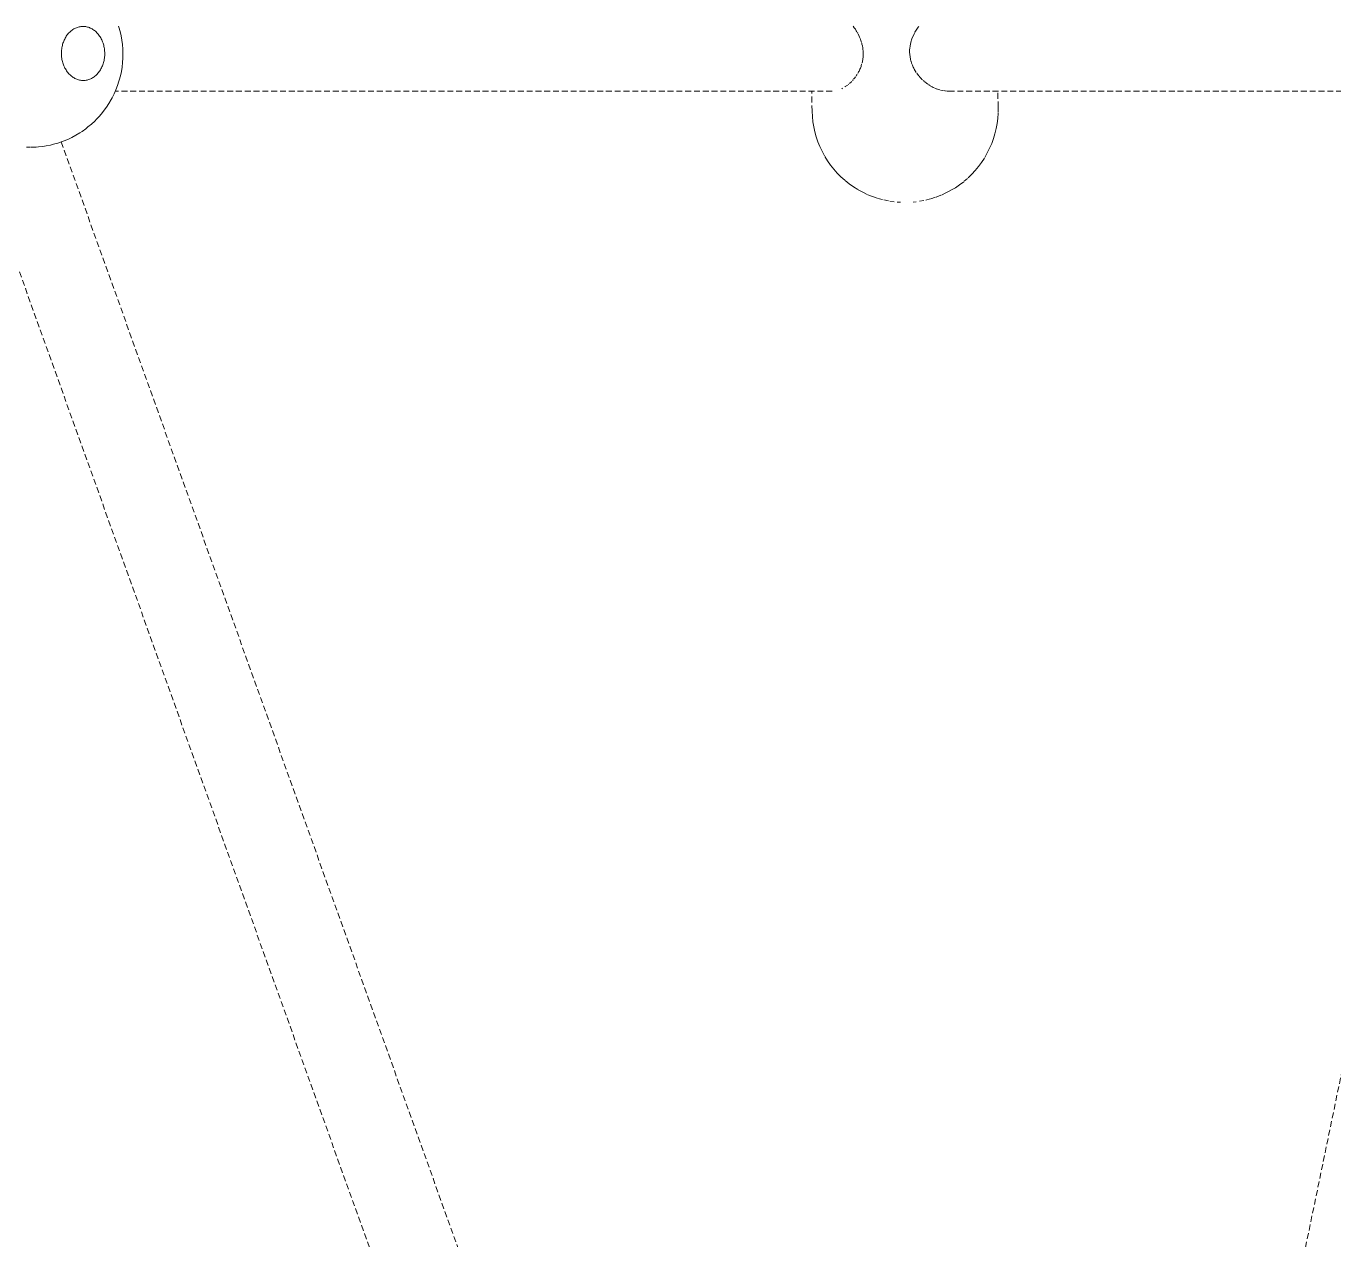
# Model space of a CAD drawing. Header units: millimetres. Extents: x -4710 to 4801, y -2494 to 3533.
# Drawn here: x 1772 to 2054.9, y 1048.4 to 1310.9 of the extents above; entities that cross this region are included whole.
import ezdxf

# ---------------------------------------------------------------- set-up
doc = ezdxf.new("R2010")
doc.units = ezdxf.units.MM
doc.linetypes.add('HIDDEN', pattern=[1.905, 1.27, -0.635])
doc.layers.add('DIKOM_ОБЪЕКТ', color=7, linetype='Continuous')

msp = doc.modelspace()

# ---------------------------------------------------------------- linework, layer by layer
at = {"layer": 'DIKOM_ОБЪЕКТ', "color": 7, "linetype": 'HIDDEN', "lineweight": 15}
for p, q in [((1781.302, 1309.445), (1781.46, 1309.605)), ((1781.624, 1309.757), (1781.46, 1309.605)), ((1781.624, 1309.757), (1781.793, 1309.899)), ((1781.793, 1309.899), (1781.967, 1310.033)), ((1781.967, 1310.033), (1782.146, 1310.156)), ((1782.329, 1310.27), (1782.146, 1310.156)), ((1782.329, 1310.27), (1782.516, 1310.374)), ((1782.516, 1310.374), (1782.706, 1310.467)), ((1782.899, 1310.549), (1782.706, 1310.467)), ((1782.899, 1310.549), (1783.095, 1310.622)), ((1783.095, 1310.622), (1783.293, 1310.683)), ((1783.293, 1310.683), (1783.493, 1310.734)), ((1783.695, 1310.773), (1783.493, 1310.734)), ((1783.695, 1310.773), (1783.898, 1310.802)), ((1783.898, 1310.802), (1784.102, 1310.819)), ((1784.307, 1310.825), (1784.102, 1310.819)), ((1784.307, 1310.825), (1784.512, 1310.82)), ((1784.512, 1310.82), (1784.716, 1310.805)), ((1784.716, 1310.805), (1784.919, 1310.777)), ((1785.121, 1310.739), (1784.919, 1310.777)), ((1785.121, 1310.739), (1785.323, 1310.69)), ((1785.323, 1310.69), (1785.521, 1310.631)), ((1785.521, 1310.631), (1785.718, 1310.56)), ((1785.913, 1310.479), (1785.718, 1310.56)), ((1785.913, 1310.479), (1786.104, 1310.387)), ((1786.104, 1310.387), (1786.293, 1310.284)), ((1786.478, 1310.172), (1786.293, 1310.284)), ((1786.478, 1310.172), (1786.659, 1310.049)), ((1786.659, 1310.049), (1786.835, 1309.917)), ((1786.835, 1309.917), (1787.007, 1309.776)), ((1787.173, 1309.626), (1787.007, 1309.776)), ((1787.173, 1309.626), (1787.333, 1309.467)), ((1787.333, 1309.467), (1787.488, 1309.299)), ((1792.095, 1310.684), (1792.024, 1310.913)), ((1792.095, 1310.684), (1792.358, 1309.762)), ((1792.358, 1309.762), (1792.576, 1308.822)), ((1950.926, 1310.857), (1951.138, 1310.553)), ((1951.138, 1310.553), (1951.378, 1310.205)), ((1951.378, 1310.205), (1951.567, 1309.887)), ((1951.567, 1309.887), (1951.69, 1309.677)), ((1951.784, 1309.527), (1951.887, 1309.333)), ((1964.076, 1309.207), (1964.247, 1309.546)), ((1964.275, 1309.592), (1964.66, 1310.222)), ((1964.691, 1310.267), (1964.97, 1310.651)), ((1964.97, 1310.651), (1965.105, 1310.842)), ((1779.813, 1306.476), (1779.868, 1306.72)), ((1779.932, 1306.962), (1779.868, 1306.72)), ((1779.932, 1306.962), (1780.004, 1307.199)), ((1780.004, 1307.199), (1780.084, 1307.433)), ((1780.173, 1307.662), (1780.084, 1307.433)), ((1780.173, 1307.662), (1780.269, 1307.886)), ((1780.269, 1307.886), (1780.373, 1308.104)), ((1780.373, 1308.104), (1780.485, 1308.317)), ((1780.604, 1308.523), (1780.485, 1308.317)), ((1780.604, 1308.523), (1780.73, 1308.723)), ((1780.73, 1308.723), (1780.864, 1308.915)), ((1781.004, 1309.1), (1780.864, 1308.915)), ((1781.004, 1309.1), (1781.15, 1309.276)), ((1781.15, 1309.276), (1781.302, 1309.445)), ((1787.488, 1309.299), (1787.637, 1309.123)), ((1787.78, 1308.939), (1787.637, 1309.123)), ((1787.78, 1308.939), (1787.916, 1308.748)), ((1787.916, 1308.748), (1788.046, 1308.549)), ((1788.169, 1308.344), (1788.046, 1308.549)), ((1788.169, 1308.344), (1788.284, 1308.132)), ((1788.284, 1308.132), (1788.392, 1307.915)), ((1788.392, 1307.915), (1788.492, 1307.692)), ((1788.584, 1307.463), (1788.492, 1307.692)), ((1788.584, 1307.463), (1788.668, 1307.23)), ((1788.668, 1307.23), (1788.744, 1306.993)), ((1788.811, 1306.752), (1788.744, 1306.993)), ((1788.811, 1306.752), (1788.87, 1306.508)), ((1792.576, 1308.822), (1792.748, 1307.869)), ((1792.748, 1307.869), (1792.873, 1306.904)), ((1792.952, 1305.932), (1792.873, 1306.904)), ((1951.959, 1309.199), (1952.153, 1308.829)), ((1952.153, 1308.829), (1952.299, 1308.489)), ((1952.299, 1308.489), (1952.461, 1308.107)), ((1952.461, 1308.107), (1952.578, 1307.755)), ((1952.578, 1307.755), (1952.707, 1307.362)), ((1952.745, 1307.204), (1952.797, 1306.999)), ((1952.797, 1306.999), (1952.899, 1306.596)), ((1963.216, 1306.658), (1963.366, 1307.374)), ((1963.382, 1307.427), (1963.597, 1308.123)), ((1963.617, 1308.174), (1963.865, 1308.772)), ((1963.918, 1308.896), (1964.076, 1309.207)), ((1779.666, 1304.966), (1779.669, 1305.22)), ((1779.666, 1304.966), (1779.673, 1304.712)), ((1779.669, 1305.22), (1779.68, 1305.474)), ((1779.688, 1304.458), (1779.673, 1304.712)), ((1779.68, 1305.474), (1779.7, 1305.727)), ((1779.712, 1304.205), (1779.688, 1304.458)), ((1779.729, 1305.978), (1779.7, 1305.727)), ((1779.712, 1304.205), (1779.745, 1303.954)), ((1779.729, 1305.978), (1779.767, 1306.228)), ((1779.787, 1303.704), (1779.745, 1303.954)), ((1779.767, 1306.228), (1779.813, 1306.476)), ((1788.87, 1306.508), (1788.921, 1306.26)), ((1788.921, 1306.26), (1788.963, 1306.011)), ((1788.979, 1303.987), (1788.941, 1303.737)), ((1788.996, 1305.76), (1788.963, 1306.011)), ((1788.979, 1303.987), (1789.008, 1304.238)), ((1788.996, 1305.76), (1789.02, 1305.507)), ((1789.028, 1304.491), (1789.008, 1304.238)), ((1789.035, 1305.253), (1789.02, 1305.507)), ((1789.039, 1304.745), (1789.028, 1304.491)), ((1789.042, 1304.999), (1789.035, 1305.253)), ((1789.039, 1304.745), (1789.042, 1304.999)), ((1792.968, 1303.981), (1792.905, 1303.009)), ((1792.952, 1305.932), (1792.983, 1304.957)), ((1792.968, 1303.981), (1792.983, 1304.957)), ((1952.899, 1306.596), (1952.965, 1306.184)), ((1952.965, 1306.184), (1953.024, 1305.811)), ((1952.973, 1303.631), (1953.011, 1303.865)), ((1953.011, 1303.865), (1953.034, 1304.084)), ((1953.024, 1305.811), (1953.046, 1305.54)), ((1953.034, 1304.084), (1953.058, 1304.329)), ((1953.047, 1305.54), (1953.066, 1305.301)), ((1953.058, 1304.329), (1953.067, 1304.554)), ((1953.071, 1305.067), (1953.066, 1305.301)), ((1953.067, 1304.554), (1953.077, 1304.807)), ((1953.077, 1304.807), (1953.071, 1305.067)), ((1963.112, 1305.241), (1963.141, 1304.76)), ((1963.114, 1305.312), (1963.115, 1305.811)), ((1963.121, 1305.869), (1963.145, 1306.077)), ((1963.144, 1304.727), (1963.203, 1304.262)), ((1963.145, 1306.077), (1963.205, 1306.603)), ((1963.207, 1304.231), (1963.292, 1303.781)), ((1779.838, 1303.457), (1779.787, 1303.704)), ((1779.897, 1303.213), (1779.838, 1303.457)), ((1779.897, 1303.213), (1779.964, 1302.972)), ((1780.04, 1302.735), (1779.964, 1302.972)), ((1780.124, 1302.502), (1780.04, 1302.735)), ((1780.124, 1302.502), (1780.216, 1302.274)), ((1780.316, 1302.05), (1780.216, 1302.274)), ((1780.424, 1301.833), (1780.316, 1302.05)), ((1780.539, 1301.621), (1780.424, 1301.833)), ((1780.539, 1301.621), (1780.662, 1301.416)), ((1780.791, 1301.217), (1780.662, 1301.416)), ((1780.928, 1301.026), (1780.791, 1301.217)), ((1780.928, 1301.026), (1781.071, 1300.842)), ((1787.704, 1300.865), (1787.844, 1301.05)), ((1787.977, 1301.242), (1787.844, 1301.05)), ((1788.104, 1301.442), (1787.977, 1301.242)), ((1788.104, 1301.442), (1788.223, 1301.648)), ((1788.335, 1301.86), (1788.223, 1301.648)), ((1788.439, 1302.079), (1788.335, 1301.86)), ((1788.535, 1302.303), (1788.439, 1302.079)), ((1788.535, 1302.303), (1788.624, 1302.532)), ((1788.704, 1302.765), (1788.624, 1302.532)), ((1788.776, 1303.003), (1788.704, 1302.765)), ((1788.776, 1303.003), (1788.84, 1303.244)), ((1788.895, 1303.489), (1788.84, 1303.244)), ((1788.941, 1303.737), (1788.895, 1303.489)), ((1792.638, 1301.089), (1792.435, 1300.148)), ((1792.794, 1302.043), (1792.638, 1301.089)), ((1792.905, 1303.009), (1792.794, 1302.043)), ((1951.981, 1300.807), (1952.09, 1301)), ((1952.09, 1301), (1952.184, 1301.181)), ((1952.184, 1301.181), (1952.282, 1301.38)), ((1952.282, 1301.38), (1952.366, 1301.564)), ((1952.373, 1301.579), (1952.455, 1301.767)), ((1952.455, 1301.767), (1952.528, 1301.956)), ((1952.528, 1301.956), (1952.605, 1302.163)), ((1952.606, 1302.163), (1952.668, 1302.358)), ((1952.668, 1302.358), (1952.735, 1302.57)), ((1952.735, 1302.57), (1952.787, 1302.769)), ((1952.844, 1302.987), (1952.89, 1303.193)), ((1952.89, 1303.193), (1952.939, 1303.418)), ((1952.939, 1303.418), (1952.973, 1303.631)), ((1963.307, 1303.714), (1963.408, 1303.318)), ((1963.415, 1303.29), (1963.546, 1302.873)), ((1963.555, 1302.846), (1963.706, 1302.445)), ((1963.715, 1302.421), (1963.885, 1302.034)), ((1963.895, 1302.01), (1963.994, 1301.815)), ((1963.994, 1301.815), (1964.084, 1301.634)), ((1964.095, 1301.612), (1964.303, 1301.244)), ((1964.316, 1301.223), (1964.544, 1300.863)), ((1781.22, 1300.666), (1781.071, 1300.842)), ((1781.375, 1300.498), (1781.22, 1300.666)), ((1781.535, 1300.339), (1781.375, 1300.498)), ((1781.535, 1300.339), (1781.701, 1300.189)), ((1781.873, 1300.047), (1781.701, 1300.189)), ((1782.049, 1299.916), (1781.873, 1300.047)), ((1782.23, 1299.793), (1782.049, 1299.916)), ((1782.23, 1299.793), (1782.415, 1299.681)), ((1782.604, 1299.578), (1782.415, 1299.681)), ((1782.795, 1299.486), (1782.604, 1299.578)), ((1782.795, 1299.486), (1782.989, 1299.405)), ((1783.186, 1299.334), (1782.989, 1299.405)), ((1783.385, 1299.275), (1783.186, 1299.334)), ((1783.586, 1299.226), (1783.385, 1299.275)), ((1783.586, 1299.226), (1783.788, 1299.188)), ((1783.992, 1299.161), (1783.788, 1299.188)), ((1784.196, 1299.145), (1783.992, 1299.161)), ((1784.401, 1299.14), (1784.196, 1299.145)), ((1784.401, 1299.14), (1784.606, 1299.146)), ((1784.81, 1299.163), (1784.606, 1299.146)), ((1785.013, 1299.192), (1784.81, 1299.163)), ((1785.013, 1299.192), (1785.215, 1299.232)), ((1785.415, 1299.282), (1785.215, 1299.232)), ((1785.613, 1299.343), (1785.415, 1299.282)), ((1785.809, 1299.415), (1785.613, 1299.343)), ((1785.809, 1299.415), (1786.002, 1299.498)), ((1786.192, 1299.591), (1786.002, 1299.498)), ((1786.379, 1299.694), (1786.192, 1299.591)), ((1786.379, 1299.694), (1786.562, 1299.808)), ((1786.741, 1299.932), (1786.562, 1299.808)), ((1786.915, 1300.066), (1786.741, 1299.932)), ((1787.084, 1300.209), (1786.915, 1300.066)), ((1787.084, 1300.209), (1787.248, 1300.36)), ((1787.405, 1300.52), (1787.248, 1300.36)), ((1787.558, 1300.688), (1787.405, 1300.52)), ((1787.704, 1300.865), (1787.558, 1300.688)), ((1792.119, 1298.979), (1791.815, 1298.039)), ((1792.187, 1299.224), (1792.119, 1298.979)), ((1792.435, 1300.148), (1792.187, 1299.224)), ((1949.803, 1298.232), (1949.968, 1298.374)), ((1950.123, 1298.503), (1950.289, 1298.654)), ((1950.289, 1298.654), (1950.435, 1298.794)), ((1950.435, 1298.794), (1950.581, 1298.94)), ((1950.728, 1299.097), (1950.874, 1299.261)), ((1951.009, 1299.415), (1951.153, 1299.587)), ((1951.154, 1299.587), (1951.281, 1299.745)), ((1951.281, 1299.745), (1951.415, 1299.923)), ((1951.532, 1300.088), (1951.656, 1300.271)), ((1951.656, 1300.271), (1951.763, 1300.443)), ((1951.877, 1300.63), (1951.981, 1300.807)), ((1964.66, 1300.696), (1964.803, 1300.492)), ((1964.817, 1300.473), (1965.083, 1300.134)), ((1965.168, 1300.037), (1965.38, 1299.789)), ((1965.395, 1299.773), (1965.697, 1299.46)), ((1965.712, 1299.445), (1965.893, 1299.272)), ((1966.049, 1299.125), (1966.319, 1298.892)), ((1966.404, 1298.817), (1966.755, 1298.538)), ((1966.772, 1298.526), (1967.081, 1298.311)), ((1967.162, 1298.256), (1967.449, 1298.083)), ((1790.635, 1295.382), (1790.448, 1295.026)), ((1791.071, 1296.237), (1790.635, 1295.382)), ((1791.465, 1297.124), (1791.071, 1296.237)), ((1946.331, 1296.811), (1791.326, 1296.811)), ((1791.815, 1298.039), (1791.465, 1297.124)), ((1942.019, 1292.482), (1941.939, 1296.811)), ((1948.434, 1297.352), (1948.62, 1297.45)), ((1949.128, 1297.753), (1949.311, 1297.871)), ((1949.474, 1297.983), (1949.648, 1298.114)), ((1967.573, 1298.007), (1967.981, 1297.779)), ((1967.998, 1297.77), (1968.232, 1297.654)), ((1968.232, 1297.654), (1968.425, 1297.558)), ((1968.559, 1297.502), (1968.877, 1297.363)), ((1968.894, 1297.356), (1969.338, 1297.198)), ((1969.356, 1297.193), (1969.642, 1297.114)), ((1969.824, 1297.063), (1970.276, 1296.963)), ((1970.427, 1296.939), (1970.699, 1296.895)), ((1970.771, 1296.884), (1971.226, 1296.835)), ((1971.224, 1296.835), (1971.469, 1296.823)), ((1971.469, 1296.823), (1971.683, 1296.811)), ((2081.396, 1296.811), (1971.705, 1296.811)), ((2081.396, 1296.811), (1982.194, 1296.811)), ((1982.259, 1293.296), (1982.194, 1296.811)), ((1789.141, 1292.989), (1788.549, 1292.195)), ((1789.42, 1293.365), (1789.141, 1292.989)), ((1789.954, 1294.176), (1789.42, 1293.365)), ((1790.448, 1295.026), (1789.954, 1294.176)), ((1982.259, 1293.296), (1982.243, 1292.199)), ((1786.154, 1289.688), (1785.406, 1289.079)), ((1786.871, 1290.352), (1786.154, 1289.688)), ((1787.256, 1290.75), (1786.871, 1290.352)), ((1787.92, 1291.448), (1787.256, 1290.75)), ((1788.549, 1292.195), (1787.92, 1291.448)), ((1942.019, 1292.482), (1942.077, 1291.336)), ((1942.077, 1291.336), (1942.193, 1290.219)), ((1942.193, 1290.219), (1942.371, 1289.111)), ((1981.828, 1288.721), (1982.028, 1289.826)), ((1982.165, 1290.94), (1982.028, 1289.826)), ((1982.239, 1292.061), (1982.165, 1290.94)), ((1781.927, 1286.841), (1781.342, 1286.548)), ((1782.787, 1287.289), (1781.927, 1286.841)), ((1783.623, 1287.802), (1782.787, 1287.289)), ((1784.146, 1288.137), (1783.623, 1287.802)), ((1784.94, 1288.701), (1784.146, 1288.137)), ((1785.406, 1289.079), (1784.94, 1288.701)), ((1942.612, 1288.014), (1942.371, 1289.111)), ((1942.915, 1286.932), (1942.612, 1288.014)), ((1943.278, 1285.87), (1942.915, 1286.932)), ((1981.243, 1286.554), (1981.566, 1287.63)), ((1981.566, 1287.63), (1981.828, 1288.721)), ((1868.136, 985.817), (1760.699, 1285.324)), ((1772.573, 1284.693), (1772.109, 1284.711)), ((1772.597, 1284.692), (1772.91, 1284.689)), ((1773.535, 1284.697), (1773.076, 1284.691)), ((1773.595, 1284.698), (1774.029, 1284.718)), ((1774.029, 1284.718), (1774.233, 1284.728)), ((1774.233, 1284.728), (1774.688, 1284.756)), ((1774.688, 1284.756), (1775.657, 1284.869)), ((1775.657, 1284.869), (1776.341, 1284.981)), ((1777.298, 1285.166), (1776.341, 1284.981)), ((1777.962, 1285.343), (1777.298, 1285.166)), ((1778.899, 1285.598), (1777.962, 1285.343)), ((1779.822, 1285.922), (1778.899, 1285.598)), ((1779.629, 1285.855), (1884.301, 994.063)), ((1780.447, 1286.158), (1779.822, 1285.922)), ((1781.342, 1286.548), (1780.447, 1286.158)), ((1943.701, 1284.829), (1943.278, 1285.87)), ((1944.181, 1283.814), (1943.701, 1284.829)), ((1979.916, 1283.463), (1980.417, 1284.468)), ((1980.417, 1284.468), (1980.859, 1285.5)), ((1980.859, 1285.5), (1981.243, 1286.554)), ((1944.719, 1282.828), (1944.181, 1283.814)), ((1945.375, 1281.757), (1944.785, 1282.708)), ((1946.018, 1280.842), (1945.375, 1281.757)), ((1978.021, 1280.529), (1978.682, 1281.431)), ((1978.682, 1281.431), (1979.289, 1282.369)), ((1979.36, 1282.487), (1979.916, 1283.463)), ((1946.712, 1279.964), (1946.018, 1280.842)), ((1947.454, 1279.127), (1946.712, 1279.964)), ((1948.243, 1278.333), (1947.454, 1279.127)), ((1975.75, 1278.067), (1976.553, 1278.844)), ((1976.553, 1278.844), (1977.312, 1279.665)), ((1977.312, 1279.665), (1978.021, 1280.529)), ((2097.263, 1281.153), (2037.577, 992.945)), ((1949.075, 1277.586), (1948.243, 1278.333)), ((1950.045, 1276.802), (1949.178, 1277.496)), ((1950.951, 1276.159), (1950.045, 1276.802)), ((1951.891, 1275.569), (1950.951, 1276.159)), ((1972.057, 1275.38), (1973.007, 1275.95)), ((1973.007, 1275.95), (1973.924, 1276.574)), ((1973.924, 1276.574), (1974.803, 1277.249)), ((1974.904, 1277.336), (1975.642, 1277.973)), ((1952.977, 1274.97), (1952.015, 1275.499)), ((1953.967, 1274.497), (1952.977, 1274.97)), ((1955.101, 1274.033), (1954.101, 1274.442)), ((1956.124, 1273.685), (1955.101, 1274.033)), ((1957.272, 1273.362), (1956.251, 1273.643)), ((1958.528, 1273.09), (1957.547, 1273.297)), ((1959.735, 1272.91), (1958.812, 1273.042)), ((1961.14, 1272.793), (1960.448, 1272.839)), ((1963.867, 1272.842), (1964.547, 1272.913)), ((1965.266, 1273.009), (1966.177, 1273.175)), ((1966.583, 1273.263), (1967.58, 1273.512)), ((1967.71, 1273.55), (1968.715, 1273.869)), ((1968.845, 1273.914), (1969.851, 1274.299)), ((1969.972, 1274.353), (1970.97, 1274.804)), ((1970.97, 1274.804), (1971.94, 1275.312))]:
    msp.add_line(p, q, dxfattribs=at)

doc.saveas('drawing.dxf')
